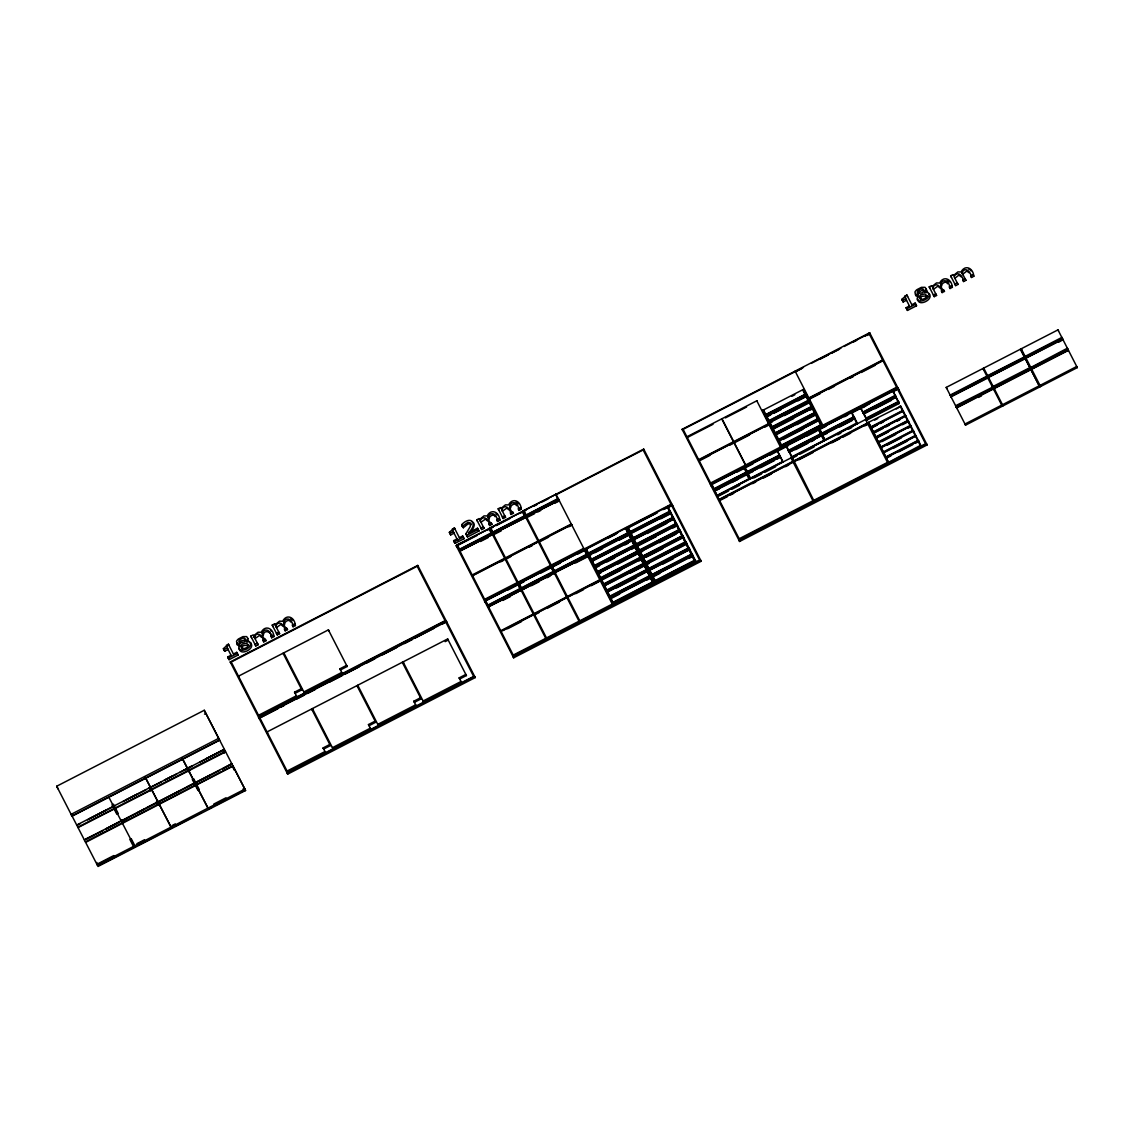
<?xml version="1.0" encoding="UTF-8"?>
<svg xmlns="http://www.w3.org/2000/svg" width="1134" height="1134" viewBox="0 0 1134 1134"><rect width="100%" height="100%" fill="white"/><g stroke="black" fill="none" stroke-linecap="round" stroke-linejoin="round"><path stroke-width="1.5" d="M239.515 648.421C239.288 656.416 255.263 649.13 250.954 643.417L249.948 643.006M917.93 299.149C917.704 307.144 933.679 299.858 929.37 294.145L928.363 293.734M237.346 642.865L237.29 644.948L239.784 646.111M915.762 293.593L915.705 295.676L918.2 296.839M247.878 642.028L248.034 638.57M926.294 292.756L927.031 290.644L925.883 288.915M470.823 532.016C472.453 529.507 476.776 523.851 472.268 521.952M487.96 517.529L488.697 516.381M961.873 273.549L962.596 272.387M478.307 529.791L478.945 531.038L467.492 536.949L465.89 533.831L470.156 526.729L470.667 523.086L467.874 522.377L462.474 526.219M254.413 637.421L255.093 636.457M254.2 637.01C257.673 630.348 263.244 636.401 263.712 641.858L266.065 640.653C255.802 631.312 270.076 623.785 271.621 637.79L273.96 636.571C273.337 628.137 265.186 624.593 261.203 632.276L258.042 632.219L253.605 635.834L253.137 634.927L250.798 636.131L255.816 645.926L258.155 644.722L254.2 637.01L255.008 638.584L259.544 635.409L261.288 637.11M263.286 635.238C263.669 629.214 272.231 631.298 271.621 637.79M275.647 625.968C279.106 619.306 284.691 625.358 285.158 630.816L287.497 629.611C277.05 620.539 291.764 612.558 293.054 626.748L295.407 625.543C294.783 617.109 286.618 613.551 282.635 621.248L279.474 621.177L275.038 624.806L274.57 623.884L272.231 625.089L277.249 634.884L279.602 633.679L275.647 625.968L276.455 627.541L280.977 624.366L282.72 626.067M284.733 624.21C283.854 621.942 289.567 618.2 290.63 621.999M480.15 520.676C483.623 514.028 489.193 520.081 489.661 525.524L492.014 524.319C481.553 515.247 496.267 507.267 497.571 521.456L499.91 520.251C499.286 511.817 491.135 508.259 487.152 515.956L483.991 515.885L479.554 519.514L479.087 518.592L476.748 519.811L481.766 529.592L484.105 528.387L480.15 520.676L480.972 522.25L485.494 519.074L487.237 520.775M489.236 518.918C488.357 516.65 494.07 512.908 495.133 516.707M501.597 509.648C505.055 502.986 510.64 509.038 511.108 514.482L513.447 513.277C503 504.205 517.714 496.224 519.003 510.413L521.356 509.209C520.733 500.774 512.568 497.216 508.585 504.913L505.424 504.857L500.987 508.471L500.533 507.564L498.18 508.769L503.198 518.55L505.551 517.345L501.597 509.648L502.405 511.221L506.926 508.032L508.67 509.733M932.616 287.738C936.089 281.076 941.659 287.129 942.127 292.586L944.466 291.381C934.019 282.295 948.733 274.329 950.037 288.518L952.376 287.299C951.752 278.865 943.601 275.321 939.618 283.004L936.457 282.947L932.02 286.562L931.553 285.655L929.2 286.859L934.232 296.654L936.571 295.45L932.616 287.738L933.424 289.312L937.96 286.122L939.689 287.838M941.702 285.966C940.823 283.713 946.536 279.97 947.599 283.769M954.871 278.269L958.896 275.123L961.136 276.795M961.916 272.67C965.374 265.98 971.016 271.962 971.469 277.476L973.822 276.271C973.185 267.837 965.034 264.279 961.051 271.976L957.89 271.905L953.453 275.534L952.985 274.612L950.646 275.817L955.664 285.612L958.017 284.407L954.048 276.696C957.521 270.034 963.106 276.086 963.574 281.544L965.913 280.339L961.916 272.67L963.149 274.938M962.738 274.258L966.792 271.054L969.046 272.727M478.945 531.038L477.485 528.217L468.37 532.909C478.548 523.582 470.993 514.893 461.68 524.659C463.026 532.059 466.684 521.711 470.837 523.993L471.489 524.659M917.718 291.268L918.696 290.559M223.398 648.662L224.73 651.242L228.09 649.513L227.282 647.925L223.922 649.669L223.398 648.662L228.373 644.169L229.196 645.742M449.362 532.342L450.68 534.908L454.039 533.178L453.231 531.605L449.872 533.334L449.362 532.342L454.337 527.834L455.145 529.422M901.814 299.39L903.146 301.97L906.505 300.241L905.697 298.653L902.324 300.397L901.814 299.39L906.789 294.897L907.611 296.47M233.434 654.034L236.722 652.348L237.304 653.453L228.246 658.117L227.679 656.997L231.038 655.268M459.383 537.714L462.672 536.013L463.253 537.133L454.195 541.797L453.628 540.677L456.988 538.933M911.849 304.762L915.138 303.076L915.705 304.181L906.661 308.845L906.094 307.725L909.454 305.996M270.799 636.202L273.152 634.997L273.96 636.571M466.684 535.361L478.137 529.465L477.485 528.217M227.679 656.997L229.068 659.69L238.112 655.041L237.545 653.921M453.628 540.677L455.017 543.37L464.061 538.707L463.494 537.587M906.094 307.725L907.469 310.418L916.527 305.769L915.946 304.649M555.632 494.991L643.162 449.943L671.03 504.332L485.04 600.084L456.789 544.944L489.491 528.586M522.576 511.08L550.826 566.22L550.444 565.469L517.94 582.21L518.323 582.947L490.072 527.806L522.774 511.448M555.858 493.942L584.109 549.083L583.726 548.332L551.223 565.072L551.606 565.823L523.341 510.683L556.043 494.311M417.751 565.412L475.231 677.579L287.696 774.125L230.23 661.958L417.751 565.412L418.318 566.532M643.701 449.092L701.181 561.259L513.659 657.805L456.18 545.638L643.701 449.092L644.268 450.212M869.65 332.758L927.13 444.925L739.609 541.471L682.129 429.304L869.65 332.758L870.232 333.878L867.099 335.494M458.731 544.887L477.187 535.39M486.869 530.4L493.12 527.182M496.253 525.581L510.47 518.252M519.698 513.504L525.949 510.286M533.76 506.26L536.878 504.658M542.236 501.894L548.261 498.804M803.467 367.402L683.122 429.361L710.99 483.75L896.98 387.998L868.871 333.141L869.254 333.878M811.278 363.376L840.974 348.095M844.107 346.48L867.553 334.417M801.752 368.635L795.473 371.867L795.09 371.116L823.199 425.987L822.816 425.236L896.597 387.261L896.98 387.998M820.591 358.939L828.444 354.899M831.576 353.284L839.429 349.244M853.548 341.958L856.694 340.342M864.547 336.302L867.68 334.686M459.298 549.848L491.816 533.108M525.099 515.984L492.581 532.725L525.184 516.154M525.864 515.587L558.367 498.847M459.398 550.018L491.901 533.292M525.949 515.757L558.452 499.017M487.124 536.212L459.582 550.401L459.114 549.48L491.617 532.739L491.632 533.901M493.318 533.023L492.397 532.342L524.9 515.616L525.368 516.523L494.821 532.257M526.601 515.899L525.666 515.219L558.183 498.478L558.651 499.399L528.104 515.12M459.88 550.982L492.128 534.851L489.222 529.195M493.162 533.845L525.411 517.728L522.505 512.058M526.445 516.721L558.679 500.59L556.355 496.068M459.95 551.11L492.454 534.369M493.233 533.972L525.737 517.246M526.502 516.849L558.679 500.59M480.462 541.499L488.201 537.516M501.356 530.74L493.616 534.724L492.978 533.476L525.481 516.735L526.119 517.983M534.624 513.603L526.885 517.586L526.247 516.353L558.764 499.612L559.402 500.859L554.753 503.241M537.729 512.015L540.819 510.413M756.803 400.798L721.989 418.729L746.059 465.705L745.676 464.954L780.49 447.037L780.872 447.774L756.803 400.798L757.186 401.549M713.045 424.272L687.303 437.526L686.921 436.774L721.734 418.857L745.818 465.833M725.391 417.907L746.583 407.007M283.628 654.346L283.046 653.227L238.48 676.176L239.047 677.296M339.888 668.819L340.469 669.939L347.16 666.494L346.579 665.375L339.888 668.819L342.326 673.553L341.745 672.448L303.855 691.953L304.436 693.072L283.812 652.83L328.392 629.88L328.973 631M763.508 409.941L782.29 446.583L781.17 446.683L781.553 447.434L762.587 410.423L803.552 389.331L803.935 390.082M791.801 396.333L794.835 394.76M766.031 414.846L805.14 394.717M766.116 415.03L805.239 394.887M769.433 413.782L766.301 415.398L765.833 414.477L804.956 394.334L805.424 395.256L772.566 412.181M765.734 416.547L806.685 395.454M765.875 416.83L806.841 395.738M770.666 414.945L766.116 417.284C764.316 414.378 767.661 417.936 766.414 415.611L805.537 395.468C806.699 397.836 805.764 393.044 807.068 396.191M773.7 413.386L781.283 409.473M797.967 400.883L805.551 396.971M809.066 398.403L882.847 360.428M204.262 710.267L219.627 740.233L72.066 816.196L56.7 786.231L204.262 710.267L205.608 712.875M809.222 398.7L883.003 360.711M820.449 393.498L809.449 399.154L808.84 397.949L882.621 359.974L883.23 361.165M828.288 389.458L834.567 386.226M850.273 378.146L853.406 376.531M861.259 372.476L875.391 365.205M769.164 420.969L808.287 400.826M769.249 421.139L808.372 400.997M768.866 422.656L809.832 401.578M472.424 575.448L504.928 558.708M505.693 558.325L538.211 541.584M538.976 541.187L571.479 524.447M769.008 422.954L809.974 401.861M472.58 575.746L505.084 559.005M505.849 558.608L538.366 541.868M539.132 541.471L571.635 524.744M204.503 714.122L205.878 713.414L245.582 790.483L98.02 866.461L71.584 815.077L71.995 815.899L219.401 740.006M500.675 561.854L503.765 560.253M510.725 556.666L506.09 559.062L505.466 557.871L537.97 541.131L538.593 542.321M529.309 547.112L532.399 545.511M548.643 537.147L539.359 541.924L538.749 540.734L571.252 523.993L571.876 525.198L568.772 526.786M772.282 421.848L769.249 423.407C767.449 420.501 770.794 424.045 769.547 421.735L808.67 401.592C809.832 403.959 808.896 399.168 810.215 402.315L784.416 415.597M698.884 460.121L733.698 442.203M733.939 442.076L768.753 424.144M699.04 460.418L733.854 442.487M734.095 442.359L768.909 424.442M709.87 455.414L699.267 460.872L698.657 459.667L733.471 441.75L734.081 442.94L729.545 445.279M749.461 435.017L734.322 442.813L733.712 441.622L768.526 423.691L769.15 424.896L764.599 427.234M772.297 427.093L811.42 406.95M772.382 427.263L811.505 407.12M771.999 428.78L812.965 407.687M772.155 429.077L813.106 407.985M793.616 418.588L772.382 429.531L771.772 428.326L772.651 428.921M810.314 409.998L813.347 408.438L812.724 407.234L812.695 408.297M775.429 433.216L814.552 413.074M775.514 433.386L814.637 413.244M775.132 434.903L816.097 413.811M775.287 435.187L816.253 414.094M796.763 424.711L816.48 414.548L815.87 413.357L815.828 414.42M817.685 419.183L778.845 439.879M780.419 439.071L789.803 434.237M792.935 432.621L817.968 419.736L817.501 418.815L778.576 439.326M778.264 441.013L819.23 419.934M778.42 441.31L819.386 420.218M783.197 439.425L802.929 429.262M294.542 692.165L301.233 688.721L301.814 689.841L295.123 693.285L294.542 692.165L296.98 696.9L296.413 695.794L258.524 715.299L259.091 716.404L445.081 620.652L417.213 566.263L231.223 662.015L259.091 716.404M781.709 445.449L820.818 425.307M781.794 445.619L820.917 425.477M745.421 465.082L710.607 483.013L710.99 483.75M782.29 446.583L821.866 426.2L803.099 389.572M667.033 508.103L671.725 505.693L699.593 560.083L513.617 655.835L485.352 600.694L517.869 583.967L520.69 590.616L519.939 590.998M551.138 566.83L579.403 621.971L579.02 621.219L546.503 637.96L546.886 638.697L518.635 583.571L551.138 566.83L553.973 573.478L522.391 589.737L554.299 572.996M584.421 549.692L612.672 604.833L612.289 604.082L579.786 620.822L580.169 621.574L551.918 566.433L584.421 549.692L587.256 556.34L555.008 572.472M892.997 391.783L897.674 389.359L925.557 443.748L739.566 539.515L711.302 484.374L743.819 467.633L743.734 468.611M750.424 478.633L744.584 467.236L777.102 450.496L782.942 461.892L750.424 478.633L746.158 469.164M818.365 429.247L821.455 435.286L789.448 451.871L785.862 445.988L818.564 429.63L824.205 440.644L791.702 457.385M851.648 412.124L857.488 423.521L824.971 440.261L819.131 428.85L851.648 412.124L851.563 413.102M866.631 419.764L860.408 407.616L892.912 390.876L898.879 403.647L867.283 419.906L866.447 419.396L898.95 402.655L898.879 403.647M218.664 738.376L71.102 814.34L72.066 816.196M258.793 717.709L446.314 621.163M484.742 601.389L617.576 532.994M625.387 528.983L655.069 513.688M662.894 509.662L672.264 504.843M710.692 485.054L898.213 388.508M519.485 584.067L518.635 583.571M608.221 538.097L615.805 534.199M630.221 526.771L657.536 512.71M665.119 508.812L668.153 507.238L667.77 506.501L696.134 561.869L695.752 561.117L654.8 582.21L655.183 582.947L626.804 527.593L627.187 528.331M712.152 484.884L711.302 484.374M786.698 446.498L785.862 445.988M819.981 429.361L819.131 428.85M507.621 590.176L523.993 581.756M540.45 573.28L552.953 566.844M554.257 566.164L560.281 563.074M577.957 553.973L587.327 549.139M626.407 529.025L629.526 527.409M736.703 472.24L752.948 463.877M769.518 455.344L788.272 445.69M807.025 436.037L816.792 431.005M817.968 430.396L825.991 426.271M844.546 416.717L847.665 415.115M850.798 413.499L869.551 403.846M259.133 718.375L277.887 708.722M281.019 707.12L284.138 705.504M296.64 699.068L304.451 695.043M307.583 693.441L315.394 689.415M329.455 682.172L341.958 675.736M345.09 674.135L359.152 666.891M366.962 662.866L374.773 658.84M382.583 654.814L396.659 647.585M404.469 643.559L412.28 639.533M415.398 637.918L434.152 628.264M441.976 624.253L445.095 622.637M862.62 407.687L865.738 406.071M588.518 553.505L627.626 533.363M630.249 532.016L669.358 511.873M487.875 605.599L520.378 588.872M521.144 588.475L553.661 571.734M554.427 571.338L586.944 554.597M588.603 553.676L627.712 533.533M630.334 532.186L669.443 512.058M713.825 489.278L746.328 472.538M747.108 472.141L779.611 455.4M788.371 450.893L820.874 434.152M821.654 433.769L854.157 417.028M862.917 412.521L895.435 395.78M487.96 605.769L520.463 589.042M521.243 588.645L553.746 571.905M554.512 571.508L587.029 554.767M713.91 489.449L746.413 472.708M747.193 472.311L779.696 455.584M788.456 451.063L820.973 434.336M821.739 433.939L854.242 417.199M863.002 412.691L895.52 395.95M777.924 456.959L747.377 472.694L746.909 471.772L779.412 455.032L779.427 456.194M789.108 451.204L788.173 450.524L820.69 433.783L821.158 434.705L790.611 450.425M881.713 403.534L863.201 413.059L862.733 412.138L895.236 395.412L895.704 396.319L884.718 401.975M589.099 554.639L588.206 555.192M630.362 533.391L669.981 513.092M669.939 513.007L670.903 512.625M488.456 606.733L518.436 591.778M589.127 554.724L628.25 534.582M714.902 490.257L746.909 473.672L743.819 467.633M748.185 473.119L780.192 456.534L777.102 450.496M863.498 413.655L864.391 414.236M896.016 396.914L895.973 397.977M488.513 606.86L521.03 590.119M555.079 572.599L587.582 555.858M588.362 555.49L629.327 534.398M630.093 534.001L671.059 512.908M822.731 434.733L854.313 418.474M863.541 413.726L896.044 396.999M719.466 488.839L714.633 490.866L747.334 474.494M748.341 473.417L780.419 456.988L777.513 458.958M789.604 452.168L820.435 436.292M822.887 435.031L853.718 419.155M864.916 413.4L895.747 397.524M591.622 554.37L588.589 555.943C586.802 553.038 590.148 556.581 588.9 554.271L628.023 534.128C629.186 536.495 628.236 531.704 629.554 534.851L618.937 540.323M594.67 552.811L602.253 548.913M660.668 518.833L671.285 513.362C669.967 510.215 670.917 515.006 669.755 512.639L630.632 532.782C631.879 535.106 628.534 531.548 630.32 534.454M791.759 457.498L865.54 419.523L887.894 463.14L887.511 462.403L813.73 500.377L814.113 501.129L789.42 451.786M821.881 436.122L821.002 435.527M864.193 413.867L863.314 413.272L895.817 396.546L895.775 397.609M731.855 482.474L738.05 479.285M752.749 471.716L747.916 473.728M760.489 467.732L774.423 460.56M795.572 449.659L807.947 443.295M811.051 441.693L814.141 440.105M827.296 433.33L822.462 435.343M839.684 426.951L852.073 420.572M874.909 408.821L891.466 400.302M502.83 600.439L510.569 596.456M531.463 585.697L539.203 581.714M546.942 577.716L550.047 576.129M575.576 562.974L587.965 556.61L587.327 555.362L554.809 572.103L555.462 573.336M591.183 559.856L591.268 560.026M591.65 559.629L630.759 539.486M633.382 538.14L672.505 517.997M591.735 559.799L630.858 539.656M633.467 538.31L672.59 518.167M711.968 484.502L717.595 496.635L728.581 490.965M717.425 495.161L749.475 478.661L747.15 474.125M786.514 446.13L792.142 458.249L796.848 455.825M819.783 428.992L824.971 440.261M825.24 439.638L856.638 423.01L857.488 423.521M866.05 418.63L898.567 401.904M79.876 823.624L76.843 825.283L79.961 823.808M89.062 818.904L105.887 810.229M125.945 799.909L136.661 794.395M164.373 780.135L172.014 776.195M184.261 769.887L187.549 768.739M188.116 767.945L192.426 765.734M205.849 758.774L222.689 750.098M866.135 418.8L898.652 402.074M87.616 819.868L113.641 806.472M122.968 801.653L145.932 789.845M150.68 787.393L161.397 781.879M164.458 780.305L176.706 773.998M179.767 772.424L187.422 768.483M189.095 767.619L192.156 766.045M199.811 762.105L222.774 750.283M593.493 559.36L618.526 546.475M621.659 544.859L629.483 540.833M717.156 495.771L749.475 478.661M717.212 495.884L790.993 457.895L791.376 458.646M591.353 561.316L632.304 540.223L632.687 540.961M633.084 539.827L674.035 518.734M591.494 561.599L632.46 540.521C631.34 538.281 632.304 542.662 631.156 540.238L592.033 560.38C593.28 562.705 589.935 559.161 591.735 562.053M633.226 540.124L674.191 519.032M731.714 489.349L739.566 485.309M753.699 478.038L761.552 473.998M764.685 472.382L775.67 466.726M799.994 454.21L814.113 446.938M837.657 434.804L840.804 433.188M848.657 429.148L851.79 427.532M625.103 544.873L628.137 543.314M647.117 533.547L666.835 523.384M77.835 827.196L225.241 751.303M78.033 827.579L225.553 751.913M312.19 710.097L311.623 708.977L267.043 731.926L267.624 733.046M368.465 724.569L369.032 725.689L375.723 722.245L375.141 721.125L368.465 724.569L370.889 729.318L370.322 728.198L332.432 747.703L332.999 748.823L312.389 708.58L356.955 685.631L357.536 686.75M413.811 701.223L414.378 702.343L421.068 698.898L420.487 697.779L413.811 701.223L416.235 705.972L415.668 704.852L377.778 724.357L378.345 725.476L357.734 685.234L402.301 662.284L402.882 663.404M459.142 677.877L459.724 678.997L466.414 675.552L465.833 674.432L459.142 677.877L461.581 682.625L460.999 681.506L423.124 701.01L423.691 702.13L403.08 661.902L447.647 638.952L448.228 640.058L445.152 641.646M868.531 422.33L888.659 462.743L868.531 422.33L900.765 406.199L896.314 408.963M719.254 499.867L793.035 461.892M793.8 461.495L867.581 423.506M874.64 420.119L877.744 418.531M719.41 500.165L793.19 462.176M793.956 461.779L867.737 423.804M727.489 496.579L719.636 500.618L719.013 499.414L792.794 461.439L793.417 462.629M730.622 494.963L733.769 493.347M752.607 483.651L755.74 482.035M763.593 477.981L771.432 473.941M785.564 466.669L788.711 465.053M798.889 459.809L813.021 452.537M831.86 442.841L839.713 438.801M842.846 437.185L850.698 433.145M864.831 425.874L867.964 424.258L867.354 423.053L793.573 461.042L794.183 462.233M594.783 565.738L633.906 545.596M636.514 544.263L675.637 524.121M594.868 565.909L633.991 545.78M636.599 544.433L675.722 524.291M644.622 540.776L636.798 544.802L636.316 543.881L675.439 523.752L675.907 524.659L647.741 539.16M594.485 567.425L635.451 546.347M636.217 545.95L677.182 524.858M594.627 567.723L635.593 546.631M636.358 546.234L677.324 525.141M599.418 565.838L594.868 568.177C593.068 565.271 596.413 568.829 595.166 566.504L634.289 546.361C635.451 548.728 634.516 543.937 635.834 547.084M607.002 561.925L614.585 558.027M631.284 549.423L634.317 547.864M656.317 536.538L636.599 546.687C634.799 543.796 638.144 547.339 636.897 545.015L676.02 524.872C677.182 527.239 676.247 522.448 677.565 525.595L673.015 527.948M982.951 368.493L987.374 377.126L950.646 396.049L946.21 387.403L982.951 368.493L983.518 369.613M983.717 368.096L1020.458 349.187L1024.881 357.82L988.153 376.743L983.717 368.096L984.298 369.216M1057.951 329.881L1062.388 338.513L1025.646 357.423L1021.224 348.79L1057.951 329.881L1058.532 330.986M871.04 427.234L871.011 428.298L877.206 425.108M902.636 410.976L903.514 411.557M871.082 427.32L902.678 411.061M870.813 427.929L903.288 411.103M880.296 423.521L883.4 421.919M597.916 571.862L637.039 551.719M639.647 550.373L678.77 530.23L639.732 550.543M598.001 572.032L637.124 551.889M597.618 573.549L638.584 552.456M639.349 552.06L680.315 530.981M597.774 573.847L638.726 552.754M639.505 552.357L680.457 531.265M601.034 572.727L598.001 574.3C596.201 571.394 599.56 574.938 598.313 572.627L637.421 552.485C638.584 554.852 637.648 550.061 638.966 553.208L617.718 564.137M642.765 551.252L639.732 552.811C637.932 549.905 641.291 553.463 640.044 551.138L679.153 530.995C680.315 533.363 679.379 528.572 680.698 531.718M659.449 542.662L676.148 534.057M873.364 432.919L905.839 416.093M882.847 428.496L873.563 433.287L873.137 432.465L905.655 415.724L906.066 416.547M885.952 426.908L889.042 425.321M896.781 421.324L899.886 419.736M85.872 839.004L93.612 835.234M105.859 828.926L120.487 821.229M128.978 817.033L121.593 821.526M136.619 813.092L144.273 809.152M147.25 807.408L179.64 790.951M187.195 786.84L210.4 775.103M222.647 768.809L231.662 763.749M86.028 839.316L102.868 830.627M105.93 829.067L119.694 821.966M121.395 821.115L219.656 770.51M222.718 768.937L231.903 764.203M950.15 395.1L986.892 376.176M987.601 375.666L1024.399 356.87M1025.122 356.402L1061.835 337.436M85.362 841.782L232.768 765.889M988.72 377.863L988.054 376.545L1024.782 357.635L1025.122 358.273L988.38 377.197L988.905 378.203M951.043 396.829L987.813 377.976M1062.827 339.364L1026.015 358.131M601.048 577.986L640.171 557.843M642.78 556.496L681.903 536.354M1058.518 342.284L1063.012 339.746M601.133 578.156L640.256 558.013M642.879 556.666L681.988 536.524M908.391 421.083L875.887 437.823L875.958 436.831L907.554 420.572L908.433 421.168M600.751 579.672L641.716 558.58M642.482 558.183L683.448 537.091M500.987 631.199L533.504 614.472M534.27 614.075L566.773 597.334M567.539 596.938L600.056 580.197M502.688 630.702L533.646 614.756M534.412 614.359L566.929 597.632M567.695 597.235L600.212 580.495M600.907 579.956L641.872 558.878M642.638 558.481L683.604 537.388M888.503 431.898L876.114 438.277L875.689 437.441L908.206 420.714L908.632 421.536L902.437 424.726M507.564 628.76L521.498 621.588M539.288 612.431L534.653 614.812L534.029 613.622L566.546 596.881L567.156 598.072M547.042 608.434L559.416 602.069M575.675 593.692L583.415 589.708M591.154 585.725L598.894 581.742M620.865 570.26L601.133 580.41L600.524 579.219L601.403 579.8M639.066 560.891L642.099 559.331L641.49 558.126L641.447 559.19M645.898 557.361L662.596 548.771M910.29 425.93L911.183 426.526L908.093 428.113M910.333 426.015L878.255 442.43L878.68 443.252M878.439 442.799L910.956 426.072L910.106 425.562L878.524 441.821L878.481 442.884M604.28 584.265L643.304 563.967M646.011 562.79L685.035 542.477M881.77 441.665L895.704 434.492M603.883 585.782L644.849 564.704M645.615 564.307L686.58 543.214M604.039 586.08L645.005 564.987M645.77 564.59L686.736 543.512M630.065 573.251L645.232 565.441L644.622 564.25L644.58 565.313M649.045 563.485L645.997 565.044L645.388 563.853L646.267 564.434M676.346 549.423L686.963 543.966L686.353 542.761L686.311 543.824M992.335 386.807L992.817 387.729L956.075 406.652L955.608 405.745L992.534 387.204M993.115 386.439L1029.899 367.614M1067.363 348.223L1030.806 367.487M993.157 388.409L956.43 407.333L965.558 425.151L1002.286 406.227L993.157 388.409L956.529 407.531M1030.437 368.649L1030.763 369.287L994.022 388.211L994.546 389.217M956.713 407.914L993.455 388.99M994.22 388.608L1030.962 369.684M1031.727 369.287L1068.469 350.378M978.429 397.424L981.491 395.851M881.033 447.873L881.075 446.81L912.657 430.551L913.083 431.374M882.55 446.994L913.508 431.048M887.426 445.052L901.346 437.88M607.413 590.389L646.437 570.076M649.144 568.899L688.168 548.601M607.016 591.905L647.982 570.813M648.761 570.416L689.713 549.338M607.172 592.203L648.138 571.111M648.903 570.714L689.869 549.621M616.513 587.965L636.231 577.816M662.795 564.137L673.412 558.665M883.584 452.863L916.059 436.037M893.068 448.44L907.002 441.268M610.461 596.342L649.584 576.2M652.192 574.853L691.315 554.71M610.546 596.512L649.669 576.37M652.277 575.023L691.4 554.88M610.574 597.703L650.193 577.419M650.165 577.334L651.114 576.937M652.305 576.228L691.924 555.929M610.305 598.313L651.27 577.234M652.036 576.837L693.002 555.745M619.646 594.088L610.546 598.766L609.922 597.575L610.815 598.157M646.961 580.027L649.995 578.468M659.86 573.379L652.277 577.291L651.653 576.086L652.546 576.682M688.692 558.538L693.243 556.199L692.619 554.994L692.591 556.057M886.108 457.767L918.611 441.027M113.797 855.56L96.957 864.236L97.368 865.044L244.774 789.165L244.363 788.343M136.902 843.668L144.557 839.727M172.269 825.453L175.331 823.879M213.745 804.105L225.992 797.797M243.059 789.009L244.434 788.3M323.119 747.916L329.796 744.471L330.377 745.591L323.686 749.035L323.119 747.916L325.557 752.65L324.976 751.544L287.086 771.049L287.667 772.169L473.643 676.417L445.775 622.013L259.785 717.765L287.667 772.169M886.15 457.838L886.178 456.775L917.775 440.516L918.653 441.112M890.984 455.825L886.334 458.221L885.909 457.385L918.427 440.658L918.852 441.48L915.748 443.068M898.723 451.842L912.657 444.67M99.31 865.1L124.428 852.173M127.561 850.557L135.414 846.517M138.561 844.901L157.385 835.205M160.532 833.589L170.865 828.259M176.224 825.509L201.342 812.568M209.195 808.528L212.327 806.912M215.474 805.296L239.019 793.176M242.166 791.56L245.582 790.483M613.593 602.452L652.716 582.323M655.324 580.977L694.447 560.834M613.678 602.636L652.801 582.493M655.409 581.147L694.532 561.004M613.721 603.827L585.995 548.601L613.451 604.436L585.073 549.069L585.456 549.82M653.297 583.457L625.571 528.217L653.297 583.457L614.174 603.586M888.928 462.133L920.326 445.506L921.162 446.016L900.765 406.199M1030.763 369.315L1039.212 385.801L1002.484 404.725L1003.066 405.844L1039.793 386.921L1030.664 369.103L993.923 388.012L1003.066 405.844M1040.558 386.524L1077.3 367.614L1068.171 349.796L1031.43 368.706L1040.558 386.524L1039.991 385.418L1076.719 366.495L1077.3 367.614M968.677 269.127L969.386 269.297M947.244 280.169L949.612 281.898M516.211 502.078L518.578 503.808M245.44 639.803L240.777 641.022L239.699 643.502M927.144 295.846L921.347 296.357L920.411 299.801M290.984 618.569L292.629 620.142M248.729 645.118L242.931 645.629L242.01 649.073M970.024 269.623L971.044 270.87M496.125 513.603L497.146 514.85M270.714 630.433L271.196 631.17M516.58 505.665C515.516 501.88 509.804 505.622 510.683 507.876M1025.079 356.331L1025.448 357.012L1062.175 338.102L1061.736 337.252M988.111 378.572L987.615 377.608L950.887 396.517M993.767 389.586L992.93 387.956M951.383 397.481L950.547 395.865L987.289 376.942L987.955 378.26M957.039 408.523L956.189 406.879L993.03 388.154L987.516 377.395L950.774 396.319L956.288 407.063M113.769 806.728L114.066 806.94M76.729 825.056L224.305 749.489M232.924 766.173L85.674 842.378M1067.477 348.45L1067.817 349.116L1031.09 368.026L1030.608 367.104M1025.108 358.273L1030.31 368.422L993.54 387.275M231.676 763.777L84.37 839.869M1067.93 349.343L1068.271 350.009L1031.543 368.919L1031.203 368.252L1068.03 349.527L1062.53 338.782L1025.788 357.692L1031.302 368.437M1021.224 348.79L1021.791 349.91M1039.212 385.801L1039.793 386.921M973.822 276.271L973 274.697L970.661 275.902L971.469 277.476M965.913 280.339L965.105 278.766L962.752 279.97L963.574 281.544M958.017 284.407L957.195 282.834L954.856 284.039L955.664 285.612M950.646 275.817L951.454 277.405M952.376 287.299L951.568 285.725L949.215 286.93L950.037 288.518M940.483 283.713L941.291 285.286M944.466 291.381L943.658 289.794L941.319 290.999L942.127 292.586M994.376 388.877L993.696 387.559L1030.523 368.833L1025.023 358.089L988.281 376.998L993.795 387.757M1002.286 406.227L1001.719 405.122L964.977 424.031L965.558 425.151M936.571 295.45L935.763 293.862L933.41 295.067L934.232 296.654M929.2 286.859L930.022 288.433M915.138 303.076L916.527 305.769M904.861 295.889L905.669 297.462M946.21 387.403L946.791 388.523M898.794 389.628L897.986 388.055L710.465 484.601L711.273 486.174M927.13 444.925L926.549 443.819L739.028 540.351L739.609 541.471M913.735 431.501L913.309 430.679L880.806 447.42L881.231 448.242M916.286 436.491L915.861 435.669L883.358 452.409L883.783 453.231M902.862 411.429L902.437 410.607L870.855 426.866L871.281 427.688M905.414 416.419L904.989 415.583L873.407 431.856L873.832 432.678M915.634 436.363L915.209 435.527L883.627 451.8L884.052 452.622M860.408 407.616L867.283 419.906M865.54 419.523L865.922 420.26M854.738 418.163L822.235 434.889M819.613 420.671L819.003 419.481L818.961 420.544M821.866 426.2L803.552 389.331M812.227 408.538L811.802 407.716L772.693 427.858L773.119 428.68M815.36 414.661L814.935 413.825L775.826 433.968L776.251 434.79M818.507 420.771L818.082 419.949L778.959 440.091L779.384 440.913M821.455 435.286L788.952 452.027M823.553 440.516L791.971 456.775M775.784 435.031L774.905 434.45L775.514 435.64M778.916 441.154L778.037 440.559L778.647 441.764M762.587 410.423L762.969 411.16M780.192 456.534L747.689 473.275M782.29 461.765L750.694 478.024M745.435 467.747L744.584 467.236M746.909 473.672L714.207 490.03L715.1 490.625M739.566 539.515L739.184 538.763L812.965 500.774L813.347 501.526L790.993 457.895M682.129 429.304L682.696 430.424M672.845 505.962L672.037 504.389L484.516 600.935L485.324 602.508M701.181 561.259L700.599 560.139L513.078 656.685L513.659 657.805M674.418 519.485C673.114 516.339 674.05 521.13 672.887 518.762L633.764 538.905C635.012 541.216 631.666 537.672 633.467 540.578M683.83 537.842L683.221 536.637L683.178 537.7M690.096 550.075L689.486 548.884L689.444 549.947M682.711 537.941L682.299 537.119L643.176 557.262L643.602 558.084M685.857 544.065L685.432 543.243L646.309 563.371L646.734 564.208M688.99 550.174L688.565 549.352L649.442 569.495L649.867 570.317M692.123 556.298L691.697 555.476L652.574 575.618L653 576.441M643.134 558.325L642.255 557.73L642.865 558.934M649.413 570.558L648.52 569.963L649.144 571.167M626.422 528.727L626.039 527.99L653.751 583.216M648.364 571.564L647.755 570.359L647.712 571.423M651.511 577.688L650.888 576.483L650.859 577.546M631.043 540.025L630.575 539.118L591.452 559.246L591.92 560.168M640.979 559.431L640.554 558.608L601.445 578.737L601.87 579.573M644.126 565.54L643.701 564.718L604.578 584.861L605.003 585.683M647.259 571.664L646.834 570.841L607.711 590.984L608.136 591.806M650.392 577.787L649.966 576.965L610.843 597.094L611.269 597.93M604.535 585.924L603.657 585.342L604.266 586.533M607.682 592.047L606.789 591.452L607.413 592.657M600.439 580.948L599.815 579.743L567.312 596.484L567.921 597.689M524.192 511.193L527.097 516.849M551.918 566.433L555.66 572.613M521.356 509.209L520.534 507.635L518.195 508.84L519.003 510.413M554.682 573.733L554.044 572.5L521.541 589.226L522.179 590.474M513.447 513.277L512.639 511.703L510.3 512.908L511.108 514.482M505.551 517.345L504.729 515.772L502.39 516.976L503.198 518.55M498.18 508.769L499.003 510.343M499.91 520.251L499.102 518.677L496.763 519.882L497.571 521.456M488.017 516.665L488.825 518.238M492.014 524.319L491.192 522.746L488.853 523.951L489.661 525.524M490.909 528.316L493.814 533.986M492.836 535.12L492.199 533.873L459.695 550.614L460.333 551.861M505.31 559.459L504.701 558.254L472.183 574.995L472.807 576.2M521.413 590.871L520.775 589.623L488.258 606.364L488.896 607.611M533.887 615.209L533.264 614.018L500.76 630.745L501.37 631.95M484.105 528.387L483.297 526.814L480.944 528.019L481.766 529.592M476.748 519.811L477.556 521.385M462.615 526.148L463.423 527.721M462.672 536.013L464.061 538.707M452.395 528.841L453.217 530.414M457.441 545.085L460.546 551.124M485.04 600.084L484.657 599.333L517.175 582.607L517.558 583.344L489.293 528.203M485.352 600.694L489.108 606.874M513.617 655.835L513.234 655.098L545.737 638.357L546.12 639.094L517.869 583.967M456.18 545.638L456.747 546.744M446.895 622.283L446.087 620.709L258.552 717.255L259.374 718.828M475.231 677.579L474.65 676.474L287.129 773.005L287.696 774.125M403.08 661.902L403.647 663.007M357.734 685.234L358.301 686.353M295.407 625.543L294.585 623.969L292.246 625.174L293.054 626.748M283.5 621.942L284.322 623.53M287.497 629.611L286.689 628.038L284.336 629.242L285.158 630.816M274.57 623.884L275.392 625.472M279.602 633.679L278.78 632.106L276.441 633.311L277.249 634.884M272.231 625.089L273.039 626.677M283.812 652.83L284.393 653.949M312.389 708.58L312.956 709.7M262.067 632.985L262.875 634.558M266.065 640.653L265.243 639.066L262.904 640.271L263.712 641.858M258.155 644.722L257.347 643.134L254.994 644.339L255.816 645.926M250.798 636.131L251.606 637.705M236.722 652.348L238.112 655.041M226.446 645.161L227.268 646.734M230.23 661.958L230.797 663.078M234.469 770.425L232.881 767.321M222.831 749.829L224.447 752.962M188.017 767.746L189.633 770.879M193.673 778.718L199.343 789.689M208.046 808.074L182.248 758.107M207.891 808.145L182.106 758.178M186.628 768.455L188.244 771.602M192.298 779.441L197.954 790.412M149.05 787.804L150.666 790.951M156.322 801.922L157.952 805.055M113.428 804.162L118.276 813.574M121.508 819.839L123.138 822.972M131.218 838.65L134.464 844.929L133.075 845.638L129.843 839.358M108.736 796.975L134.266 846.049L133.84 845.241M112.039 804.871L116.887 814.283M96.801 862.464L98.389 865.582M56.7 786.231L58.047 788.839M1025.32 358.67L988.508 377.438M987.813 376.077L1024.668 357.408L1020.458 349.187M986.693 375.793L987.161 376.715L950.434 395.638L949.994 394.774M906.789 294.897L911.934 304.933M905.697 298.653L909.511 306.109M902.636 300.964L903.146 301.97M906.902 309.298L907.469 310.418M892.912 390.876L899.149 403.038M900.112 406.071L920.51 445.875M852.286 414.52L856.836 423.379M802.631 389.812L821.399 426.441M821.696 435.739L824.205 440.644M763.054 410.182L781.822 446.824M780.419 456.988L782.942 461.892M745.874 472.779L749.007 478.888M695.482 561.727L667.302 506.742L695.029 561.968M655.906 582.111L627.726 527.112L655.452 582.337M519.287 583.698L522.391 589.737M461.68 524.659L463.296 527.792M465.89 533.831L467.492 536.949M454.337 527.834L459.483 537.87M453.231 531.605L457.81 540.521M450.17 533.916L450.68 534.908M454.436 542.25L455.017 543.37M447.647 638.952L466.414 675.552M402.301 662.284L421.068 698.898M328.392 629.88L347.16 666.494M356.955 685.631L375.723 722.245M283.046 653.227L301.814 689.841M311.623 708.977L330.377 745.591M228.373 644.169L233.533 654.205M227.282 647.925L231.109 655.381M224.22 650.236L224.73 651.242M228.487 658.571L229.068 659.69M233.533 766.981L244.972 789.321M170.738 826.247L171.149 827.069M170.582 826.332L170.993 827.14L145.209 777.173L171.517 827.933M133.684 845.326L134.11 846.134M924.635 291.778L923.841 290.531L921.758 290.446L918.37 292.586L918.115 294.23M245.398 639.477L244.448 641.943L240.536 642.68A2.991 1.758 -27.3 0 1 238.891 641.915L239.146 640.285L242.52 638.144L244.618 638.229L245.398 639.477M923.813 290.205L922.863 292.671L918.951 293.408A2.991 1.758 -27.3 0 1 917.293 292.643L917.548 291.013L920.936 288.872L923.033 288.957L923.813 290.205M251.053 643.375C250.571 647.996 244.845 650.703 240.592 650.278C235.177 648.605 243.938 642.964 237.034 644.055L236.538 641.291A5.996 3.53 -27.3 0 1 238.48 638.952L242.974 636.628L246.659 636.599L247.807 638.343L246.121 641.603L249.14 641.419L251.053 643.375M929.469 294.103C928.987 298.724 923.246 301.431 919.008 301.006C913.593 299.333 922.353 293.692 915.45 294.783L914.954 292.019A5.996 3.53 -27.3 0 1 916.896 289.68L921.389 287.356L925.075 287.327L926.223 289.071L924.536 292.331L927.555 292.147L929.469 294.103M241.046 645.87L241.188 647.5C243.257 650.08 247.779 647.741 248.53 645.076L246.475 643.191L242.123 644.055L241.046 645.87M919.461 296.598L919.603 298.228C921.659 300.808 926.194 298.469 926.946 295.804L924.89 293.919L920.539 294.783L919.461 296.598M765.379 414.718L765.379 415.866L765.379 414.718M805.877 393.867L805.891 395.015L805.877 393.867M768.512 420.842L768.526 421.99L768.512 420.842M808.088 400.458L768.965 420.601L769.447 421.522L808.556 401.379L808.088 400.458M809.01 399.99L809.024 401.138L809.01 399.99M771.644 426.951L771.659 428.113L771.644 426.951M811.221 406.582L772.112 426.724L772.58 427.631L811.703 407.489L811.221 406.582M812.142 406.1L812.157 407.262L812.142 406.1M774.777 433.075L774.791 434.223L774.777 433.075M814.354 412.691L775.245 432.834L775.713 433.755L814.836 413.612L814.354 412.691M815.289 412.223L815.289 413.371L815.289 412.223M777.91 439.198L777.924 440.346L777.91 439.198M818.422 418.347L818.422 419.495L818.422 418.347M781.057 445.308L781.057 446.47L781.057 445.308M820.633 424.938L781.51 445.081L781.978 445.988L821.101 425.86L820.633 424.938M821.555 424.456L821.569 425.619L821.555 424.456M587.866 553.364L587.866 554.526L587.866 553.364M627.442 532.994L588.319 553.137L588.787 554.044L627.91 533.901L627.442 532.994M628.364 532.512L628.364 533.675L628.364 532.512M629.597 531.889L629.597 533.037L629.597 531.889M669.173 511.505L630.05 531.648L630.518 532.569L669.641 512.426L669.173 511.505M670.095 511.037L670.109 512.185L670.095 511.037M520.194 588.489L487.677 605.23L488.144 606.151L520.662 589.411L520.194 588.489M553.463 571.366L520.96 588.092L521.427 589.014L553.945 572.273L553.463 571.366M586.746 554.228L554.242 570.969L554.71 571.876L587.214 555.15L586.746 554.228M746.144 472.169L713.626 488.91L714.108 489.817L746.611 473.076L746.144 472.169M853.973 416.66L821.455 433.386L821.923 434.308L854.441 417.567L853.973 416.66M631.496 538.636L631.51 539.784L631.496 538.636M632.729 537.998L632.729 539.16L632.729 537.998M672.306 517.628L633.183 537.771L633.651 538.678L672.774 518.536L672.306 517.628M673.227 517.147L673.242 518.309L673.227 517.147M898.369 401.521L865.866 418.262L866.333 419.183L898.837 402.442L898.369 401.521M594.131 565.611L594.145 566.759L594.131 565.611M633.708 545.227L594.585 565.37L595.067 566.291L634.175 546.149L633.708 545.227M634.629 544.759L634.643 545.908L634.629 544.759M635.862 544.122L635.876 545.27L635.862 544.122M676.36 523.27L676.374 524.418L676.36 523.27M597.264 571.72L597.278 572.883L597.264 571.72M636.84 551.351L597.731 571.493L598.199 572.401L637.322 552.272L636.84 551.351M637.762 550.869L637.776 552.031L637.762 550.869M638.995 550.245L639.009 551.393L638.995 550.245M678.571 529.861L639.463 550.004L639.93 550.926L679.053 530.783L678.571 529.861M679.493 529.394L679.507 530.542L679.493 529.394M1062.289 338.329L1025.561 357.238L1025.887 357.905L1062.615 338.967L1062.289 338.329M600.396 577.844L600.41 579.006L600.396 577.844M639.987 557.474L600.864 577.603L601.332 578.524L640.455 558.382L639.987 557.474M640.908 556.992L640.908 558.141L640.908 556.992M642.127 556.355L642.142 557.517L642.127 556.355M681.718 535.985L642.595 556.128L643.063 557.035L682.186 536.906L681.718 535.985M682.64 535.503L682.64 536.666L682.64 535.503M603.529 583.967L603.543 585.116L603.529 583.967M643.12 563.584L603.997 583.726L604.465 584.648L643.588 564.505L643.12 563.584M644.041 563.116L644.041 564.264L644.041 563.116M645.274 562.478L645.274 563.641L645.274 562.478M684.851 542.109L645.728 562.237L646.196 563.159L685.319 543.016L684.851 542.109M685.772 541.627L685.772 542.775L685.772 541.627M606.676 590.091L606.676 591.239L606.676 590.091M646.252 569.707L607.129 589.85L607.597 590.757L646.72 570.629L646.252 569.707M647.174 569.225L647.188 570.388L647.174 569.225M648.407 568.602L648.407 569.75L648.407 568.602M687.984 548.218L648.861 568.361L649.328 569.282L688.451 549.139L687.984 548.218M688.905 547.75L688.919 548.899L688.905 547.75M609.808 596.201L609.823 597.363L609.808 596.201M649.385 575.831L610.262 595.96L610.744 596.881L649.853 576.738L649.385 575.831M650.306 575.349L650.321 576.511L650.306 575.349M651.54 574.711L651.554 575.874L651.54 574.711M691.116 554.342L651.993 574.484L652.475 575.392L691.584 555.263L691.116 554.342M692.038 553.86L692.052 555.022L692.038 553.86M612.941 602.324L612.955 603.472L612.941 602.324M652.518 581.94L613.409 602.083L613.877 603.005L653 582.862L652.518 581.94M653.439 581.473L653.453 582.621L653.439 581.473M654.672 580.835L654.687 581.997L654.672 580.835M694.249 560.465L655.14 580.594L655.608 581.515L694.731 561.373L694.249 560.465M695.17 559.983L695.185 561.146L695.17 559.983"/></g></svg>
